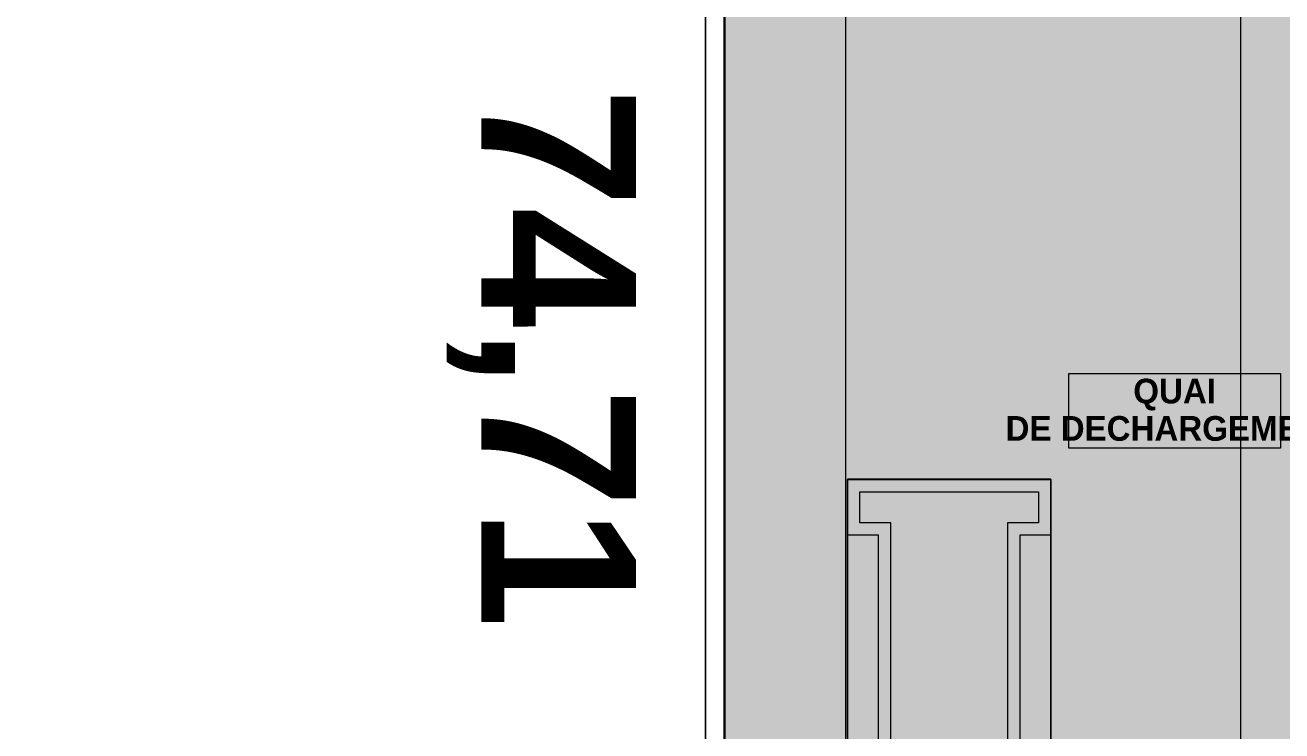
# Model space of a CAD drawing. Header units: millimetres. Extents: x 141848 to 1648660, y -821378 to -151356.
# Drawn here: x 360548 to 380870, y -246254 to -234850 of the extents above; entities that cross this region are included whole.
import ezdxf

# ---------------------------------------------------------------- set-up
doc = ezdxf.new("R2010")
doc.units = ezdxf.units.MM
doc.header["$MEASUREMENT"] = 0
for name, color, linetype in [('Cotations - 1_100', 7, 'Continuous'), ('Divers - Dessin général', 7, 'Continuous'), ('Hachure', 7, 'Continuous'), ('Nouveau_buyer', 7, 'Continuous'), ('Sols_ Dalles', 7, 'Continuous'), ('TopoAlt', 7, 'Continuous')]:
    doc.layers.add(name, color=color, linetype=linetype)
doc.styles.add('STYLE_GENERE_3', font='')
doc.styles.add('STYLE_GENERE_4', font='')
doc.styles.get('STYLE_GENERE_3').set_extended_font_data('Arial', bold=True)
doc.styles.get('STYLE_GENERE_4').set_extended_font_data('Agency FB', bold=True)

# ---------------------------------------------------------------- blocks, each defined once
blk = doc.blocks.new('Dalle_30_2', base_point=(380203, -171996))
at = {"layer": 'Sols_ Dalles', "linetype": 'Continuous', "lineweight": 0, "true_color": 0x2e271c}
blk.add_hatch(color=250, dxfattribs=at).paths.add_polyline_path([(380203, -171996), (380203, -230016), (380203, -260811), (415475, -260811), (415475, -260796), (415475, -258650), (415475, -258011), (415475, -222496), (405655, -222496), (405655, -218296), (415454, -218296), (415454, -204496), (412055, -204496), (412055, -201781), (412055, -189811), (436505, -189811), (436505, -253396), (436505, -253416), (437905, -253416), (437905, -253396), (437905, -188411), (410655, -188411), (410655, -200381), (410655, -205896), (414054, -205896), (414054, -216896), (404255, -216896), (404255, -223896), (414054, -223896), (414054, -258650), (414054, -259411), (382690, -259411), (381560, -259411), (381560, -231416), (381560, -173396), (462926, -173396), (462926, -253416), (464326, -253416), (464326, -171996)])
at = {"layer": 'Sols_ Dalles', "color": 250, "linetype": 'Continuous', "lineweight": 5, "true_color": 0x1f1f1f, "flags": 128}
blk.add_lwpolyline([(380203, -230016), (380203, -260811), (415475, -260811), (415475, -260796), (415475, -258650), (415475, -258011), (415475, -222496)], dxfattribs=at)
blk = doc.blocks.new('Dalle_31_2', base_point=(360548, -295063))
at = {"linetype": 'Continuous', "lineweight": 0, "true_color": 0x6f6f6f}
h = blk.add_hatch(color=8, dxfattribs=at)
h.paths.add_polyline_path([(360548, -295063), (487920, -293827), (487920, -270903), (487463, -270903), (472886, -271041), (472886, -271062, 0.001346), (472886, -271073), (472897, -273095, -0.414214), (470908, -275106), (462184, -275106, -0.005189), (462131, -275116), (454148, -275196), (438771, -275253, -0.386553), (436573, -273475, -0.025189), (436562, -273329), (436569, -267730, -0.098562), (436800, -266944), (436817, -266952, -0.258849), (438655, -265606), (438653, -265587), (439337, -265587), (439337, -265687), (439337, -270687), (469237, -270687), (469237, -265687), (470908, -265687), (472605, -265687), (472605, -163738), (371863, -163738), (371863, -271041), (371883, -271041), (371883, -272001), (371883, -272001, -0.409427), (367883, -275935), (360548, -275935)])
h.paths.add_polyline_path([(377135, -260640), (373845, -260640), (373845, -248365), (373845, -243090), (373845, -242190), (377135, -242190)], flags=0)
h.paths.add_polyline_path([(380203, -193811), (380203, -171996), (431506, -171996), (464310, -171996), (464310, -262266), (464310, -262366), (438594, -262351), (437926, -262351), (436550, -262351), (436550, -189811), (412055, -189811), (412055, -201781), (412055, -204496), (415454, -204496), (415454, -208496), (415454, -218296), (405655, -218296), (405655, -222496), (415475, -222496), (415475, -260811), (380203, -260811), (380203, -230016)], flags=0)
h.paths.add_polyline_path([(381437, -269434, -0.090319), (381558, -268728, -0.201449), (382612, -267593, -0.104211), (383418, -267415), (384017, -267409, -0.104045), (384825, -267571, -0.238255), (385984, -268953, -0.055189), (386036, -269390), (386038, -269611), (386051, -270890), (385792, -271893, -0.267949), (384070, -272909), (383470, -272915, -0.193717), (382079, -272370, -0.070569), (381728, -271931, -0.131652), (381451, -270934)], flags=0)
h.paths.add_polyline_path([(392017, -273452), (392030, -267378, -0.380557), (394017, -265610), (394094, -265610), (394094, -270610), (409094, -270610), (409094, -265610), (414056, -265610, -0.414214), (415556, -267110), (415556, -273661, -0.345502), (413837, -275433), (394027, -275599, -0.415791), (392017, -273599)], flags=0)
h.paths.add_polyline_path([(424210, -271504, -0.134474), (423930, -270485), (423930, -268985, -0.414214), (425930, -266985), (426530, -266985, -0.414214), (428530, -268985), (428530, -270485, -0.12882), (428274, -271466, -0.270936), (426530, -272485), (425930, -272485, -0.26498)], flags=0)
at = {"color": 9, "linetype": 'Continuous', "lineweight": 5, "flags": 128}
blk.add_lwpolyline([(371863, -163738), (371863, -271041), (371883, -271041), (371883, -272001), (371883, -272001, -0.409427), (367883, -275935), (360548, -275935), (360548, -295063), (487920, -293827)], format="xyb", dxfattribs=at)
for points in [[(380203, -193811), (380203, -230016), (380203, -260811), (415475, -260811), (415475, -222496), (405655, -222496), (405655, -218296), (415454, -218296), (415454, -208496), (415454, -204496), (412055, -204496), (412055, -201781), (412055, -189811), (436550, -189811), (436550, -262351), (437926, -262351), (438594, -262351), (464310, -262366), (464310, -262266), (464310, -171996), (431506, -171996), (380203, -171996)], [(377135, -260640), (377135, -242190), (373845, -242190), (373845, -243090), (373845, -248365), (373845, -260640)]]:
    blk.add_lwpolyline(points, close=True, dxfattribs=at)
blk = doc.blocks.new('Dalle_42_2', base_point=(373845, -242190))
at = {"layer": 'Sols_ Dalles', "linetype": 'Continuous', "lineweight": 0, "true_color": 0x3b3937}
blk.add_hatch(color=250, dxfattribs=at).paths.add_polyline_path([(373845, -242190), (373845, -243090), (373845, -247965), (373845, -248865), (373845, -253965), (373845, -254865), (373845, -259740), (373845, -260640), (377135, -260640), (377135, -259740), (377135, -254865), (377135, -253965), (377135, -248865), (377135, -247965), (377135, -243090), (377135, -242190)])
at = {"layer": 'Sols_ Dalles', "color": 250, "linetype": 'Continuous', "lineweight": 5, "true_color": 0x1f1f1f, "flags": 128}
blk.add_lwpolyline([(373845, -242190), (377135, -242190), (377135, -243090), (377135, -247965), (377135, -248865), (377135, -253965), (377135, -254865), (377135, -259740), (377135, -260640), (373845, -260640), (373845, -259740), (373845, -254865), (373845, -253965), (373845, -248865), (373845, -247965), (373845, -243090)], close=True, dxfattribs=at)
blk = doc.blocks.new('Dalle_46_2', base_point=(371875, -163719))
at = {"linetype": 'Continuous', "lineweight": 0, "true_color": 0x90b349}
blk.add_hatch(color=55, dxfattribs=at).paths.add_polyline_path([(371875, -163719), (371856, -271725), (373816, -271706), (373835, -165720), (470605, -165737), (470587, -265587), (472587, -265588), (472605, -163738)])
at = {"color": 7, "linetype": 'Continuous', "lineweight": 5, "flags": 128}
blk.add_lwpolyline([(371875, -163719), (371856, -271725), (373816, -271706), (373835, -165720), (470605, -165737), (470587, -265587), (472587, -265588), (472605, -163738)], close=True, dxfattribs=at)
blk = doc.blocks.new('Mur_226_2', base_point=(371556, -272028))
at = {"layer": 'TopoAlt', "color": 211, "linetype": 'Continuous', "lineweight": 5, "true_color": 0xfe55ff, "flags": 128}
for points in [[(371535, -163438), (371556, -272028)], [(371856, -271725), (371835, -163738)]]:
    blk.add_lwpolyline(points, dxfattribs=at)

msp = doc.modelspace()

# ---------------------------------------------------------------- linework, layer by layer
at = {"layer": 'Divers - Dessin général', "color": 14, "linetype": 'Continuous', "lineweight": 5, "true_color": 0x990000}
msp.add_lwpolyline([(472905.195, -163437.635), (472885.813, -271067.638), (371555.907, -272027.634), (371538.537, -197317.635), (371535.195, -163437.635)], close=True, dxfattribs=at)
at = {"layer": 'Hachure', "color": 7, "linetype": 'Continuous', "lineweight": 5, "flags": 128}
msp.add_lwpolyline([(377426.867, -240481.13), (380845.366, -240481.13), (380845.366, -241687.62), (377426.867, -241687.62)], close=True, dxfattribs=at)
at = {"layer": 'Nouveau_buyer', "color": 7, "linetype": 'Continuous', "lineweight": 5}
for points in [[(374345.103, -247964.953), (374345.103, -243089.974), (373845.103, -243089.974), (373845.103, -242189.974), (377135.103, -242189.974), (377135.103, -243089.974), (376635.103, -243089.974), (376635.103, -247964.953)], [(374345.103, -247964.953), (374345.103, -243089.974), (373845.103, -243089.974), (373845.103, -242189.974), (377135.103, -242189.974), (377135.103, -243089.974), (376635.103, -243089.974), (376635.103, -247964.953)], [(374545.103, -248164.953), (374545.103, -242889.974), (374045.103, -242889.974), (374045.103, -242389.974), (376935.103, -242389.974), (376935.103, -242889.974), (376435.103, -242889.974), (376435.103, -248164.953)], [(374545.103, -248164.953), (374545.103, -242889.974), (374045.103, -242889.974), (374045.103, -242389.974), (376935.103, -242389.974), (376935.103, -242889.974), (376435.103, -242889.974), (376435.103, -248164.953)]]:
    msp.add_lwpolyline(points, dxfattribs=at)

# ---------------------------------------------------------------- block references
at = {"color": 9, "linetype": 'Continuous', "lineweight": 5}
msp.add_blockref('Dalle_31_2', (360547.961, -295062.571), dxfattribs=at)
at = {"color": 7, "linetype": 'Continuous', "lineweight": 5}
msp.add_blockref('Dalle_46_2', (371875.266, -163719.495), dxfattribs=at)
at = {"layer": 'Sols_ Dalles', "color": 250, "linetype": 'Continuous', "lineweight": 5, "true_color": 0x1f1f1f}
for name, p in [('Dalle_30_2', (380202.952, -171995.57)), ('Dalle_42_2', (373845.103, -242189.974))]:
    msp.add_blockref(name, p, dxfattribs=at)
at = {"layer": 'TopoAlt', "color": 211, "lineweight": 5, "true_color": 0xfe55ff}
msp.add_blockref('Mur_226_2', (371555.907, -272027.634), dxfattribs=at)

# ---------------------------------------------------------------- texts
at = {"layer": 'Cotations - 1_100', "color": 14, "linetype": 'Continuous', "lineweight": 5, "true_color": 0x990000, "insert": (370424.669, -235854.185), "char_height": 2500, "attachment_point": 1, "rotation": 270.0109285, "style": 'STYLE_GENERE_3'}
msp.add_mtext('\\A1;{\\pql;\\fArial|b1|i0|c0|p38;74,71}', dxfattribs=at)
at = {"layer": 'Hachure', "color": 14, "linetype": 'Continuous', "lineweight": 5, "true_color": 0xa40f02, "insert": (379136.117, -241068.157), "char_height": 400, "attachment_point": 5, "line_spacing_factor": 0.904865, "style": 'STYLE_GENERE_4'}
msp.add_mtext('\\A1;{\\pqc;\\fAgency FB|b1|i0|c0|p34;QUAI \\P\\pqc;\\fAgency FB|b1|i0|c0|p34;DE DECHARGEMENT}', dxfattribs=at)

doc.saveas('drawing.dxf')
